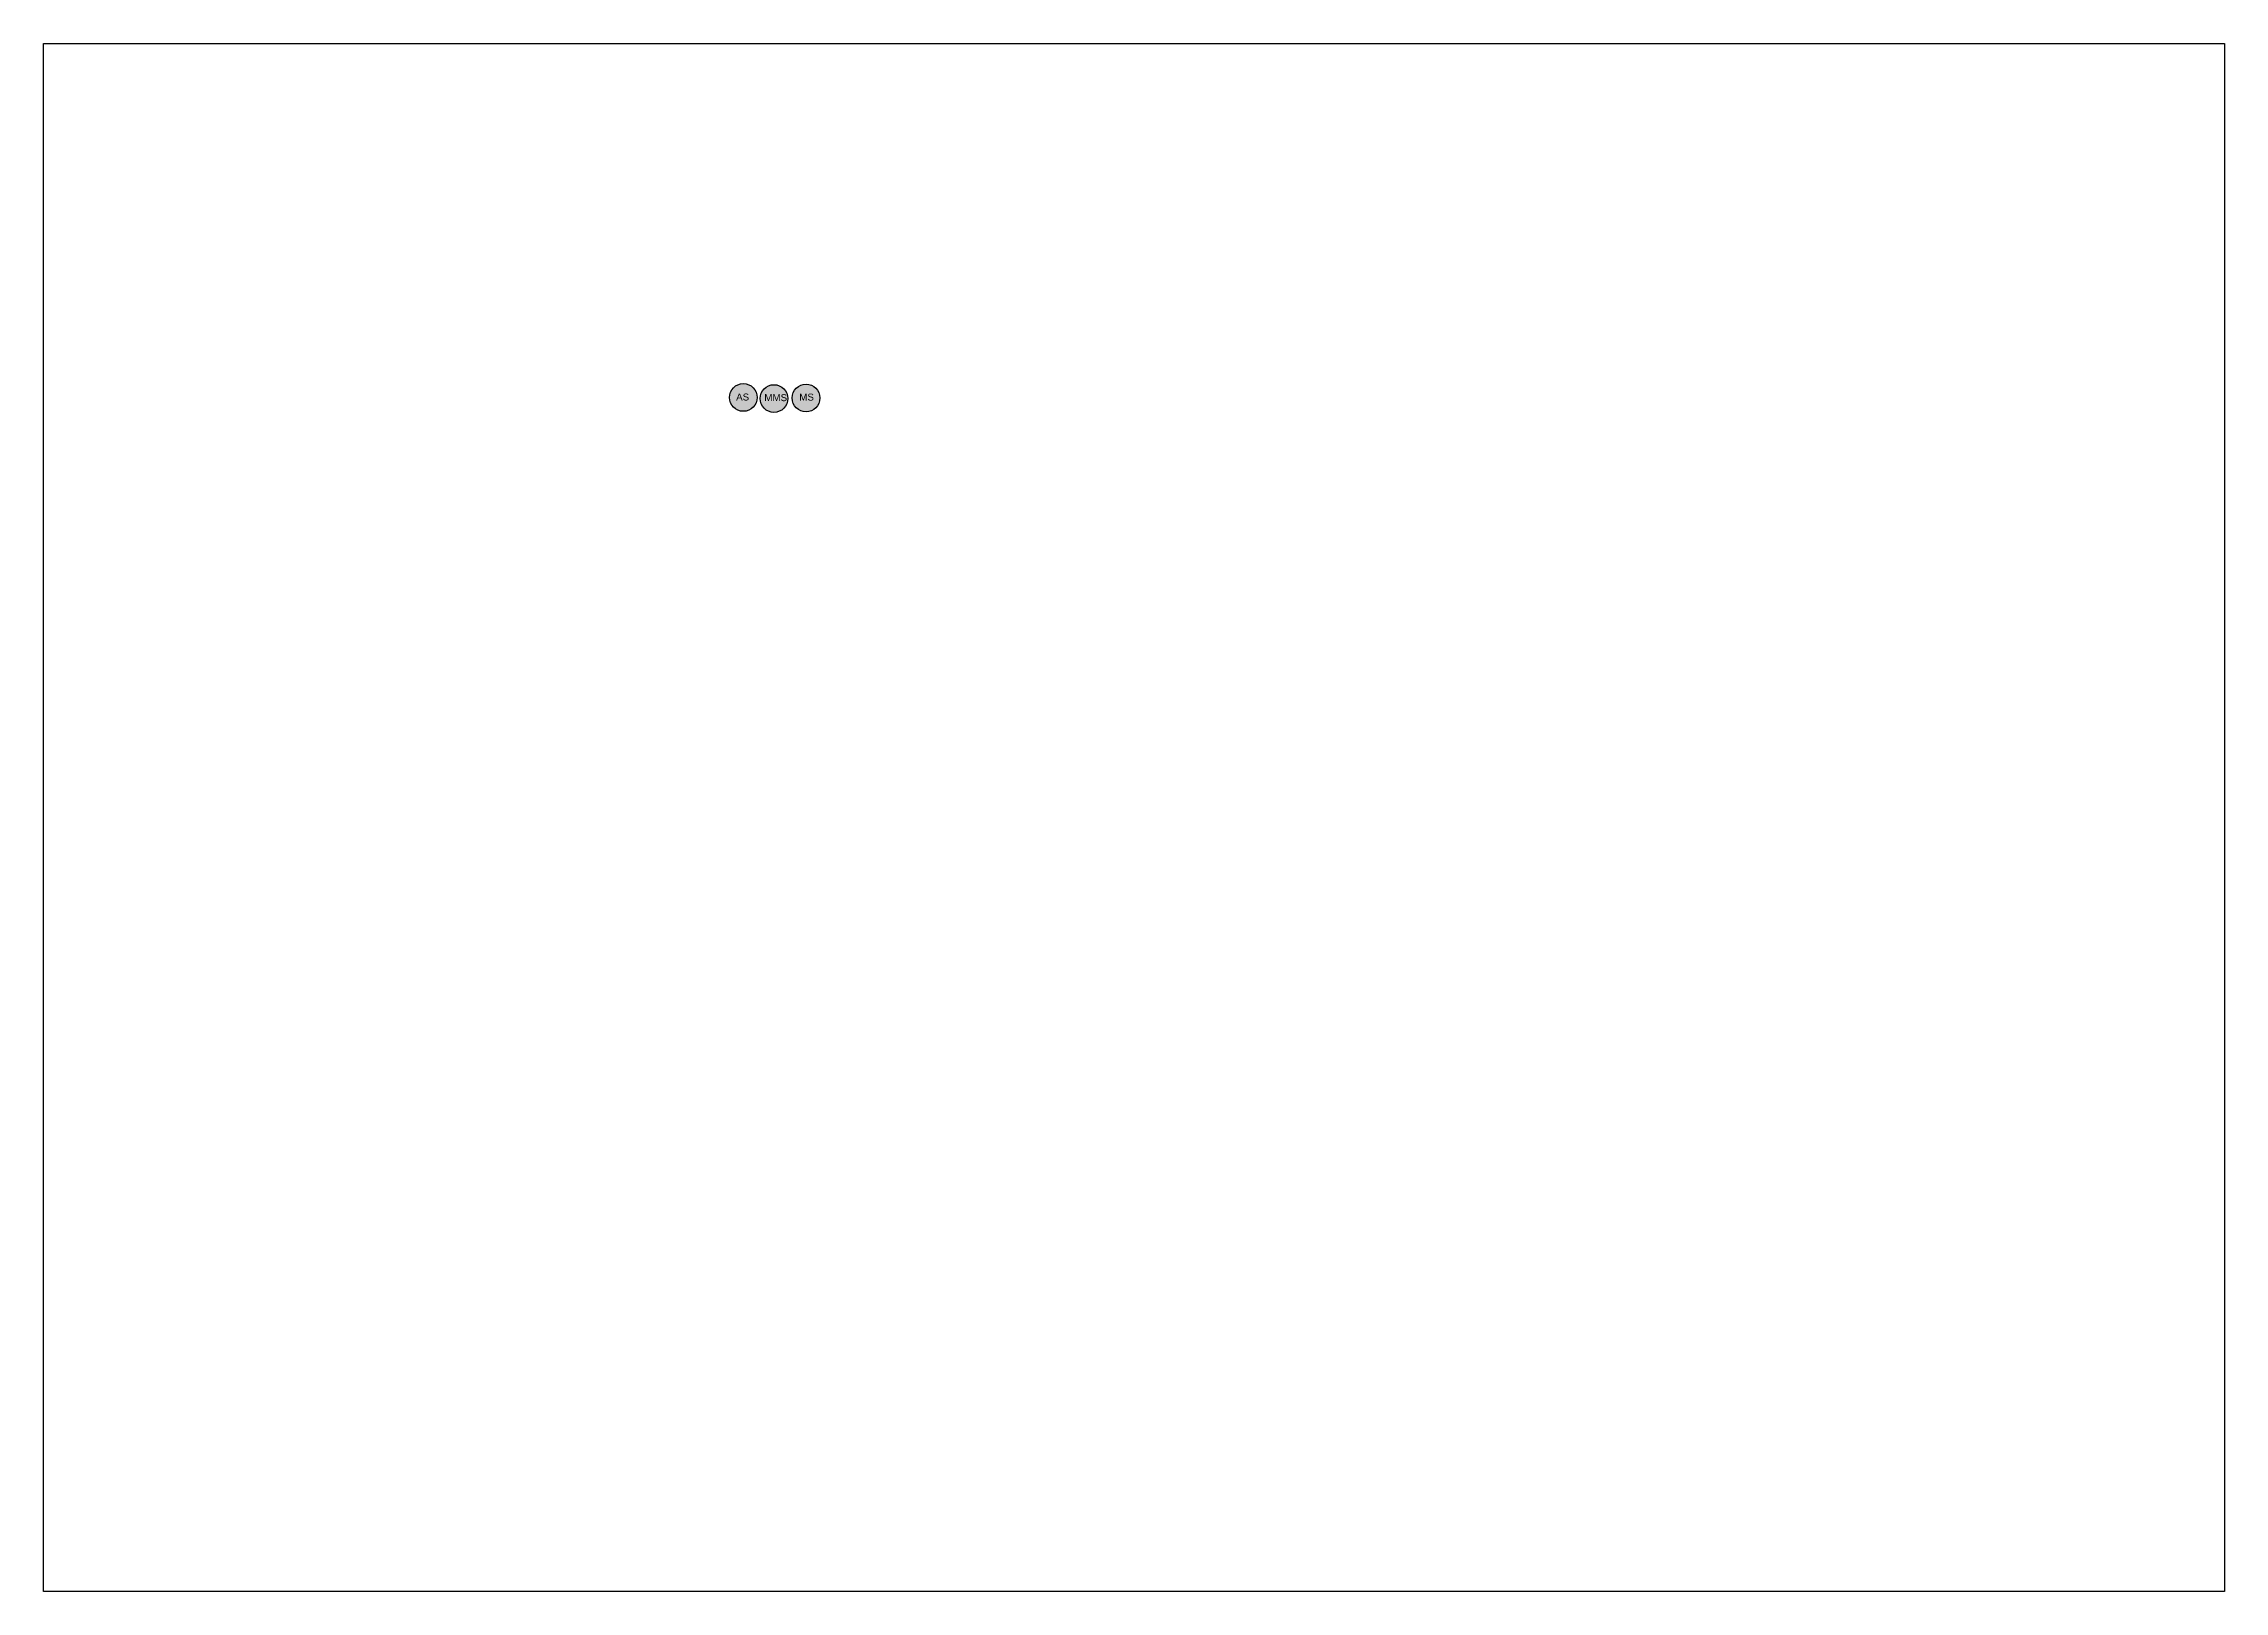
# Model space of a CAD drawing. Header units: feet. Extents: x -17.4 to 50.5, y -40.9 to 0.8.
# Drawn here: x 19.6 to 50.48, y -21.16 to 0.76 of the extents above; entities that cross this region are included whole.
import ezdxf

# ---------------------------------------------------------------- set-up
doc = ezdxf.new("R2010")
doc.units = ezdxf.units.FT
doc.header["$MEASUREMENT"] = 0
doc.layers.add('G-ANNO-TEXT', color=1, linetype='Continuous')
doc.layers.add('G-NPLT', color=67, linetype='Continuous', plot=False)
doc.styles.add('NEI-A', font='arial.ttf')

# ---------------------------------------------------------------- blocks, each defined once
blk = doc.blocks.new('ARRAY SENSOR')
at = {"layer": 'G-ANNO-TEXT', "true_color": 0xffffff}
h = blk.add_hatch(color=7, dxfattribs=at)
h.dxf.hatch_style = 1
edge = h.paths.add_edge_path()
edge.add_arc((0, 0), 130, 0, 360)
h.paths.add_polyline_path([(77, -56), (-16, 74)], flags=16)
at = {"layer": 'G-ANNO-TEXT', "color": 160}
blk.add_circle((0, 0), 130, dxfattribs=at)
at = {"layer": 'G-ANNO-TEXT', "color": 160, "insert": (-67, 37), "char_height": 65.6, "width": 169.28, "attachment_point": 1, "style": 'NEI-A'}
blk.add_mtext('AS', dxfattribs=at)
blk = doc.blocks.new('MAIN METEOROLOGICAL STATION')
at = {"layer": 'G-ANNO-TEXT', "true_color": 0xffffff}
h = blk.add_hatch(color=7, dxfattribs=at)
h.dxf.hatch_style = 1
edge = h.paths.add_edge_path()
edge.add_arc((0, 0), 130, 0, 360)
h.paths.add_polyline_path([(77, -56), (-16, 74)], flags=16)
at = {"layer": 'G-ANNO-TEXT', "color": 210}
blk.add_circle((0, 0), 130, dxfattribs=at)
at = {"layer": 'G-ANNO-TEXT', "color": 210, "insert": (-90, 41), "char_height": 65.6, "width": 169.28, "attachment_point": 1, "style": 'NEI-A'}
blk.add_mtext('MMS', dxfattribs=at)
blk = doc.blocks.new('METEOROLOGICAL STATION')
at = {"layer": 'G-ANNO-TEXT', "true_color": 0xffffff}
h = blk.add_hatch(color=7, dxfattribs=at)
h.dxf.hatch_style = 1
edge = h.paths.add_edge_path()
edge.add_arc((0, 0), 130, 0, 360)
h.paths.add_polyline_path([(77, -56), (-16, 74)], flags=16)
at = {"layer": 'G-ANNO-TEXT', "color": 10}
blk.add_circle((0, 0), 130, dxfattribs=at)
at = {"layer": 'G-ANNO-TEXT', "color": 10, "insert": (-64, 41), "char_height": 65.6, "width": 169.28, "attachment_point": 1, "style": 'NEI-A'}
blk.add_mtext('MS', dxfattribs=at)

msp = doc.modelspace()

# ---------------------------------------------------------------- linework, layer by layer
at = {"layer": 'G-NPLT'}
msp.add_lwpolyline([(19.605, 0.764), (50.478, 0.764), (50.478, -21.155), (19.605, -21.155)], close=True, dxfattribs=at)

# ---------------------------------------------------------------- block references
at = {"xscale": 0.001507536708341871, "yscale": 0.001507536708341871, "zscale": 0.001507536708341871}
for name, p in [('ARRAY SENSOR', (29.51, -4.247)), ('MAIN METEOROLOGICAL STATION', (29.944, -4.262)), ('METEOROLOGICAL STATION', (30.399, -4.254))]:
    msp.add_blockref(name, p, dxfattribs=at)

doc.saveas('drawing.dxf')
